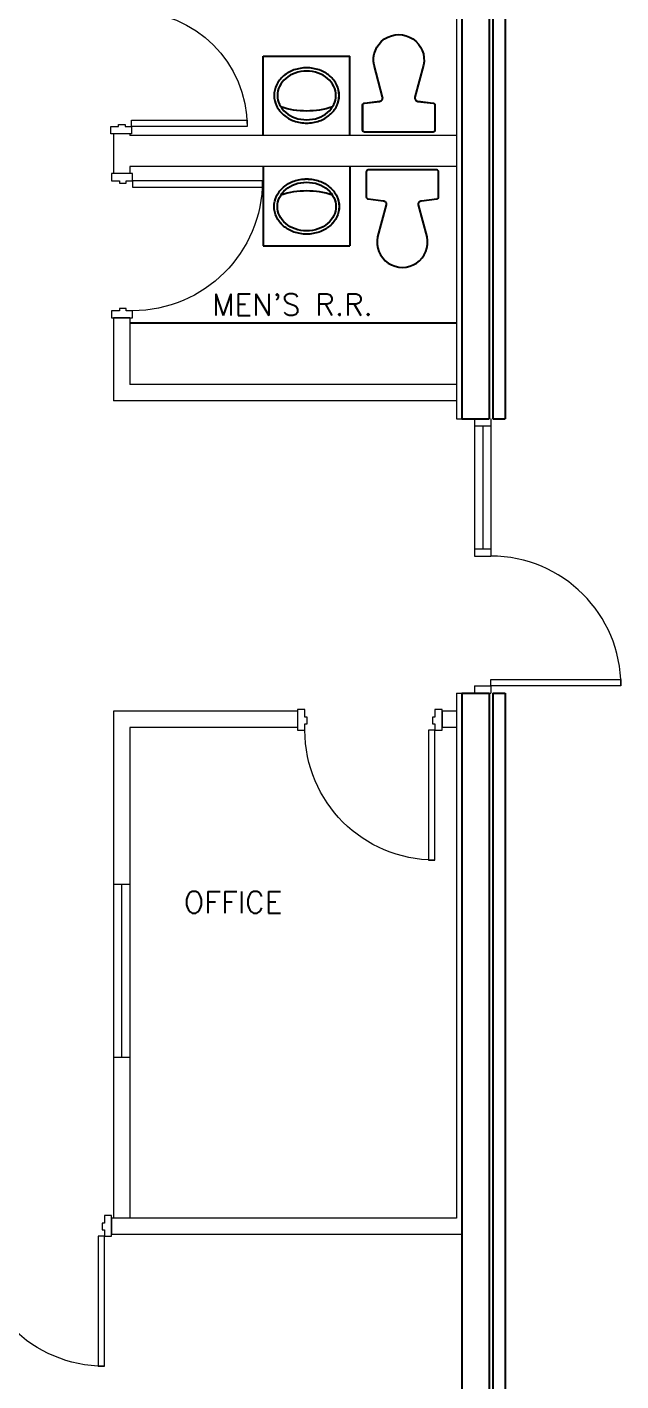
# Model space of a CAD drawing. Header units: inches. Extents: x -578 to 4567, y -980 to 6106.
# Drawn here: x 3591.6 to 3756, y 1294.9 to 1670.1 of the extents above; entities that cross this region are included whole.
import ezdxf
from ezdxf.enums import TextEntityAlignment as Align

# ---------------------------------------------------------------- set-up
doc = ezdxf.new("R2010")
doc.units = ezdxf.units.IN
doc.header["$LTSCALE"] = 25.4
doc.header["$MEASUREMENT"] = 0
doc.layers.get('0').update_dxf_attribs({"linetype": 'CONTINUOUS', "lineweight": 20})
for name, color, linetype in [('A-COUNTER', 4, 'CONTINUOUS'), ('A-FIXT', 4, 'CONTINUOUS'), ('A-ROOMNAME', 6, 'CONTINUOUS'), ('A-WALL-BRICK', 111, 'CONTINUOUS'), ('A-WALL-CMU', 30, 'CONTINUOUS')]:
    doc.layers.add(name, color=color, linetype=linetype)
for name, color, linetype, lineweight in [('A-DOOR', 1, 'CONTINUOUS', 20), ('A-WALL-GWB', 2, 'CONTINUOUS', 0), ('A-WINDOW', 4, 'CONTINUOUS', 20)]:
    doc.layers.add(name, color=color, linetype=linetype, lineweight=lineweight)
doc.styles.add('ROMANS', font='romans')

# ---------------------------------------------------------------- blocks, each defined once
blk = doc.blocks.new('DOOR')
at = {"color": 0}
for p, q in [((-1.75, 0), (-1.75, 36)), ((-1.75, 36), (0, 36)), ((0, 36), (0, 0)), ((-38, -5.75), (-38, 0)), ((-38, 0), (-36, 0)), ((-36, 0), (-36, -1.75)), ((0, 0), (-1.75, 0)), ((0, -1.75), (0, 0)), ((0, 0), (2, 0)), ((2, 0), (2, -5.75)), ((-36, -1.75), (-35.375, -1.75)), ((-36, -3.625), (-36, -5.75)), ((-35.375, -3.625), (-36, -3.625)), ((-35.375, -1.75), (-35.375, -3.625)), ((-0.625, -1.75), (0, -1.75)), ((-0.625, -3.625), (-0.625, -1.75)), ((0, -3.625), (-0.625, -3.625)), ((0, -5.75), (0, -3.625)), ((-36, -5.75), (-38, -5.75)), ((2, -5.75), (0, -5.75))]:
    blk.add_line(p, q, dxfattribs=at)
at = {"color": 0, "lineweight": 15}
blk.add_arc((0, 0), 36, 90, 180, dxfattribs=at)
blk = doc.blocks.new('DOOR 32')
at = {"color": 0}
for p, q in [((1.75, 32), (0, 32)), ((0, 32), (0, 0)), ((1.75, 0), (1.75, 32)), ((-2, 0), (-2, -5.75)), ((0, 0), (-2, 0)), ((0, 0), (1.75, 0)), ((0, -1.75), (0, 0)), ((32, 0), (32, -1.75)), ((34, 0), (32, 0)), ((34, -5.75), (34, 0)), ((0.625, -1.75), (0, -1.75)), ((0, -3.625), (0.625, -3.625)), ((0, -5.75), (0, -3.625)), ((0.625, -3.625), (0.625, -1.75)), ((31.375, -1.75), (31.375, -3.625)), ((32, -1.75), (31.375, -1.75)), ((31.375, -3.625), (32, -3.625)), ((32, -3.625), (32, -5.75)), ((-2, -5.75), (0, -5.75)), ((32, -5.75), (34, -5.75))]:
    blk.add_line(p, q, dxfattribs=at)
blk.add_arc((0, 0), 32, 0, 90, dxfattribs=at)

msp = doc.modelspace()

# ---------------------------------------------------------------- linework, layer by layer
at = {"layer": 'A-COUNTER'}
msp.add_line((3710.5, 1588), (3620, 1588), dxfattribs=at)
at = {"layer": 'A-DOOR'}
for p, q in [((3715.5, 1561.5), (3715.5, 1523.5)), ((3720, 1561.5), (3720, 1523.5)), ((3720, 1559.5), (3715.5, 1559.5)), ((3717.75, 1559.5), (3717.75, 1525.5)), ((3715.5, 1525.5), (3720, 1525.5)), ((3715.5, 1523.5), (3720, 1523.5)), ((3715.5, 1487.5), (3720, 1487.5)), ((3715.5, 1487.5), (3715.5, 1485.5)), ((3720, 1487.5), (3720, 1489.25)), ((3720, 1489.25), (3756, 1489.25)), ((3720, 1487.5), (3720, 1485.5)), ((3756, 1487.5), (3720, 1487.5)), ((3756, 1489.25), (3756, 1487.5)), ((3715.5, 1485.5), (3720, 1485.5))]:
    msp.add_line(p, q, dxfattribs=at)
msp.add_arc((3720, 1487.5), 36, 0, 90, dxfattribs=at)
at = {"layer": 'A-FIXT', "lineweight": -3}
for p, q in [((3656.988326, 1662), (3680.988326, 1662)), ((3656.988326, 1640), (3656.988326, 1662)), ((3680.988326, 1640), (3680.988326, 1662)), ((3656.988326, 1631.5), (3656.988326, 1609.5)), ((3680.988326, 1631.5), (3680.988326, 1609.5)), ((3656.988326, 1609.5), (3680.988326, 1609.5))]:
    msp.add_line(p, q, dxfattribs=at)
at = {"layer": 'A-FIXT', "lineweight": -3, "flags": 128}
for points in [[(3684.498952, 1648.5, -0.4142135624), (3684.998952, 1649), (3689.186068, 1649.514122, 0.4350330408), (3690.026185, 1650.712119), (3687.651424, 1659.546947, -1.2344679231), (3701.34648, 1659.546947), (3698.971719, 1650.712119, 0.4350330408), (3699.811836, 1649.514122), (3703.998952, 1649, -0.4142135624), (3704.498952, 1648.5), (3704.498952, 1641.5, -0.4142135624), (3703.998952, 1641), (3684.998952, 1641, -0.4142135624), (3684.498952, 1641.5)], [(3684.499997, 1648.499354, -0.4142135624), (3684.999997, 1648.999354), (3689.187113, 1649.513475, 0.4350330408), (3690.02723, 1650.711472), (3687.652469, 1659.5463, -1.2344679231), (3701.347525, 1659.5463), (3698.972764, 1650.711472, 0.4350330408), (3699.812881, 1649.513475), (3703.999997, 1648.999354, -0.4142135624), (3704.499997, 1648.499354), (3704.499997, 1641.499354, -0.4142135624), (3703.999997, 1640.999354), (3684.999997, 1640.999354, -0.4142135624), (3684.499997, 1641.499354)], [(3677.988333, 1651.149995, 0.1138491569), (3677.327807, 1654.013275, 0.1035826001), (3675.352294, 1656.559362, 0.0917476607), (3672.495914, 1658.200552, 0.0848346372), (3668.988333, 1658.799995, 0.0848346372), (3665.480752, 1658.200552, 0.0917476607), (3662.624372, 1656.559362, 0.1035826001), (3660.648859, 1654.013275, 0.1138491569), (3659.988333, 1651.149995, 0.1138491569), (3660.648859, 1648.286715, 0.1035826001), (3662.624372, 1645.740628, 0.0917476607), (3665.480752, 1644.099438, 0.0848346372), (3668.988333, 1643.499995, 0.0848346372), (3672.495914, 1644.099438, 0.0917476607), (3675.352294, 1645.740628, 0.1035826001), (3677.327807, 1648.286715, 0.1138491569)], [(3677.989293, 1651.149418, 0.1138491569), (3677.328767, 1654.012698, 0.1035826001), (3675.353254, 1656.558785, 0.0917476607), (3672.496873, 1658.199975, 0.0848346372), (3668.989293, 1658.799418, 0.0848346372), (3665.481712, 1658.199975, 0.0917476607), (3662.625331, 1656.558785, 0.1035826001), (3660.649818, 1654.012698, 0.1138491569), (3659.989293, 1651.149418, 0.1138491569), (3660.649818, 1648.286138, 0.1035826001), (3662.625331, 1645.740051, 0.0917476607), (3665.481712, 1644.098861, 0.0848346372), (3668.989293, 1643.499418, 0.0848346372), (3672.496873, 1644.098861, 0.0917476607), (3675.353254, 1645.740051, 0.1035826001), (3677.328767, 1648.286138, 0.1138491569)], [(3677.088333, 1651.149995, 0.1138491569), (3676.518758, 1653.619017, 0.1035826001), (3674.76941, 1655.873617, 0.0917476607), (3672.197025, 1657.351632, 0.0848346372), (3668.988333, 1657.899995, 0.0848346372), (3665.779641, 1657.351632, 0.0917476607), (3663.207256, 1655.873617, 0.1035826001), (3661.457908, 1653.619017, 0.1138491569), (3660.888333, 1651.149995, 0.1138491569), (3661.457908, 1648.680973, 0.1035826001), (3663.207256, 1646.426374, 0.0917476608), (3665.779641, 1644.948358, 0.0848346372), (3668.988333, 1644.399995, 0.0848346372), (3672.197025, 1644.948358, 0.0917476607), (3674.76941, 1646.426374, 0.1035826001), (3676.518758, 1648.680973, 0.1138491569)], [(3677.089293, 1651.149418, 0.1138491569), (3676.519718, 1653.61844, 0.1035826001), (3674.77037, 1655.873039, 0.0917476607), (3672.197984, 1657.351055, 0.0848346372), (3668.989293, 1657.899418, 0.0848346372), (3665.780601, 1657.351055, 0.0917476607), (3663.208215, 1655.873039, 0.1035826001), (3661.458867, 1653.61844, 0.1138491569), (3660.889293, 1651.149418, 0.1138491569), (3661.458867, 1648.680396, 0.1035826001), (3663.208215, 1646.425796, 0.0917476608), (3665.780601, 1644.947781, 0.0848346372), (3668.989293, 1644.399418, 0.0848346372), (3672.197984, 1644.947781, 0.0917476607), (3674.77037, 1646.425796, 0.1035826001), (3676.519718, 1648.680396, 0.1138491569)], [(3685.498952, 1623, 0.4142135624), (3685.998952, 1622.5), (3690.186068, 1621.985878, -0.4350330408), (3691.026185, 1620.787881), (3688.651424, 1611.953053, 1.2344679231), (3702.34648, 1611.953053), (3699.971719, 1620.787881, -0.4350330408), (3700.811836, 1621.985878), (3704.998952, 1622.5, 0.4142135624), (3705.498952, 1623), (3705.498952, 1630, 0.4142135624), (3704.998952, 1630.5), (3685.998952, 1630.5, 0.4142135624), (3685.498952, 1630)], [(3685.499997, 1623.000646, 0.4142135624), (3685.999997, 1622.500646), (3690.187113, 1621.986525, -0.4350330408), (3691.02723, 1620.788528), (3688.652469, 1611.9537, 1.2344679231), (3702.347525, 1611.9537), (3699.972764, 1620.788528, -0.4350330408), (3700.812881, 1621.986525), (3704.999997, 1622.500646, 0.4142135624), (3705.499997, 1623.000646), (3705.499997, 1630.000646, 0.4142135624), (3704.999997, 1630.500646), (3685.999997, 1630.500646, 0.4142135624), (3685.499997, 1630.000646)], [(3677.988333, 1620.350005, -0.1138491569), (3677.327807, 1617.486725, -0.1035826001), (3675.352294, 1614.940638, -0.0917476607), (3672.495914, 1613.299448, -0.0848346372), (3668.988333, 1612.700005, -0.0848346372), (3665.480752, 1613.299448, -0.0917476607), (3662.624372, 1614.940638, -0.1035826001), (3660.648859, 1617.486725, -0.1138491569), (3659.988333, 1620.350005, -0.1138491569), (3660.648859, 1623.213285, -0.1035826001), (3662.624372, 1625.759372, -0.0917476607), (3665.480752, 1627.400562, -0.0848346372), (3668.988333, 1628.000005, -0.0848346372), (3672.495914, 1627.400562, -0.0917476607), (3675.352294, 1625.759372, -0.1035826001), (3677.327807, 1623.213285, -0.1138491569)], [(3677.989293, 1620.350582, -0.1138491569), (3677.328767, 1617.487302, -0.1035826001), (3675.353254, 1614.941215, -0.0917476607), (3672.496873, 1613.300025, -0.0848346372), (3668.989293, 1612.700582, -0.0848346372), (3665.481712, 1613.300025, -0.0917476607), (3662.625331, 1614.941215, -0.1035826001), (3660.649818, 1617.487302, -0.1138491569), (3659.989293, 1620.350582, -0.1138491569), (3660.649818, 1623.213862, -0.1035826001), (3662.625331, 1625.759949, -0.0917476607), (3665.481712, 1627.401139, -0.0848346372), (3668.989293, 1628.000582, -0.0848346372), (3672.496873, 1627.401139, -0.0917476607), (3675.353254, 1625.759949, -0.1035826001), (3677.328767, 1623.213862, -0.1138491569)], [(3677.088333, 1620.350005, -0.1138491569), (3676.518758, 1617.880983, -0.1035826001), (3674.76941, 1615.626383, -0.0917476607), (3672.197025, 1614.148368, -0.0848346372), (3668.988333, 1613.600005, -0.0848346372), (3665.779641, 1614.148368, -0.0917476607), (3663.207256, 1615.626383, -0.1035826001), (3661.457908, 1617.880983, -0.1138491569), (3660.888333, 1620.350005, -0.1138491569), (3661.457908, 1622.819027, -0.1035826001), (3663.207256, 1625.073626, -0.0917476608), (3665.779641, 1626.551642, -0.0848346372), (3668.988333, 1627.100005, -0.0848346372), (3672.197025, 1626.551642, -0.0917476607), (3674.76941, 1625.073626, -0.1035826001), (3676.518758, 1622.819027, -0.1138491569)], [(3677.089293, 1620.350582, -0.1138491569), (3676.519718, 1617.88156, -0.1035826001), (3674.77037, 1615.626961, -0.0917476607), (3672.197984, 1614.148945, -0.0848346372), (3668.989293, 1613.600582, -0.0848346372), (3665.780601, 1614.148945, -0.0917476607), (3663.208215, 1615.626961, -0.1035826001), (3661.458867, 1617.88156, -0.1138491569), (3660.889293, 1620.350582, -0.1138491569), (3661.458867, 1622.819604, -0.1035826001), (3663.208215, 1625.074204, -0.0917476608), (3665.780601, 1626.552219, -0.0848346372), (3668.989293, 1627.100582, -0.0848346372), (3672.197984, 1626.552219, -0.0917476607), (3674.77037, 1625.074204, -0.1035826001), (3676.519718, 1622.819604, -0.1138491569)]]:
    msp.add_lwpolyline(points, format="xyb", close=True, dxfattribs=at)
for points in [[(3676.116395, 1647.965716, -0.1605731334), (3661.860271, 1647.965716)], [(3676.117354, 1647.965139, -0.1605731334), (3661.861231, 1647.965139)], [(3676.116395, 1623.534284, 0.1605731334), (3661.860271, 1623.534284)], [(3676.117354, 1623.534861, 0.1605731334), (3661.861231, 1623.534861)]]:
    msp.add_lwpolyline(points, format="xyb", dxfattribs=at)
at = {"layer": 'A-WALL-BRICK'}
for p, q in [((3724, 2246), (3724, 1561.5)), ((3720.5, 1704), (3720.5, 1561.5)), ((3720.5, 1561.5), (3724, 1561.5)), ((3720.5, 1485.5), (3724, 1485.5)), ((3720.5, 1485.5), (3720.5, 1280.535247)), ((3724, 1485.5), (3724, 1278.268622))]:
    msp.add_line(p, q, dxfattribs=at)
at = {"layer": 'A-WALL-CMU'}
for p, q in [((3712, 1704), (3712, 1561.5)), ((3719.5, 1704), (3719.5, 1561.5)), ((3712, 1561.5), (3719.5, 1561.5)), ((3712, 1485.5), (3712, 1286.04137)), ((3712, 1485.5), (3719.5, 1485.5)), ((3719.5, 1485.5), (3719.5, 1281.183856))]:
    msp.add_line(p, q, dxfattribs=at)
at = {"layer": 'A-WALL-GWB'}
for p, q in [((3710.5, 1701.5), (3710.5, 1640)), ((3615.5, 1640.5), (3615.5, 1629.5)), ((3620, 1640.5), (3615.5, 1640.5)), ((3620, 1640.5), (3620, 1640)), ((3710.5, 1640), (3620, 1640)), ((3710.5, 1641.5), (3710.5, 1561.5)), ((3620, 1629.5), (3615.5, 1629.5)), ((3620, 1631.5), (3620, 1629.5)), ((3710.5, 1631.5), (3620, 1631.5)), ((3620, 1589.5), (3615.5, 1589.5)), ((3615.5, 1589.5), (3615.5, 1566.5)), ((3620, 1589.5), (3620, 1571)), ((3710.5, 1571), (3620, 1571)), ((3710.5, 1566.5), (3615.5, 1566.5)), ((3710.5, 1561.5), (3712, 1561.5)), ((3710.5, 1485.5), (3712, 1485.5)), ((3710.5, 1485.5), (3710.5, 1340)), ((3666.5, 1480.5), (3615.5, 1480.5)), ((3615.5, 1480.5), (3615.5, 1340)), ((3666.5, 1480.5), (3666.5, 1476)), ((3706.5, 1480.5), (3706.5, 1476)), ((3710.5, 1480.5), (3706.5, 1480.5)), ((3666.5, 1476), (3620, 1476)), ((3620, 1476), (3620, 1340)), ((3710.5, 1476), (3706.5, 1476)), ((3615, 1340), (3615, 1335.5)), ((3710.5, 1340), (3615, 1340)), ((3712, 1335.5), (3615, 1335.5))]:
    msp.add_line(p, q, dxfattribs=at)
at = {"layer": 'A-WINDOW'}
for p, q in [((3620, 1432.5), (3615.5, 1432.5)), ((3617.75, 1432.5), (3617.75, 1384.5)), ((3620, 1384.5), (3615.5, 1384.5))]:
    msp.add_line(p, q, dxfattribs=at)

# ---------------------------------------------------------------- block references
at = {"layer": 'A-DOOR', "xscale": -1}
for name, p, rotation in [('DOOR 32', (3620.5, 1642.5), 270), ('DOOR', (3620.75, 1627.5), 270), ('DOOR', (3704.5, 1475.25), 180), ('DOOR', (3613, 1335), 180)]:
    msp.add_blockref(name, p, dxfattribs=dict(at, rotation=rotation))

# ---------------------------------------------------------------- texts
at = {"layer": 'A-ROOMNAME', "style": 'ROMANS'}
for s, p in [("MEN'S R.R.", (3665.057736, 1593.147846)), ('OFFICE', (3648.609026, 1427.582383))]:
    msp.add_text(s, height=6, dxfattribs=at).set_placement(p, align=Align.MIDDLE)

doc.saveas('drawing.dxf')
